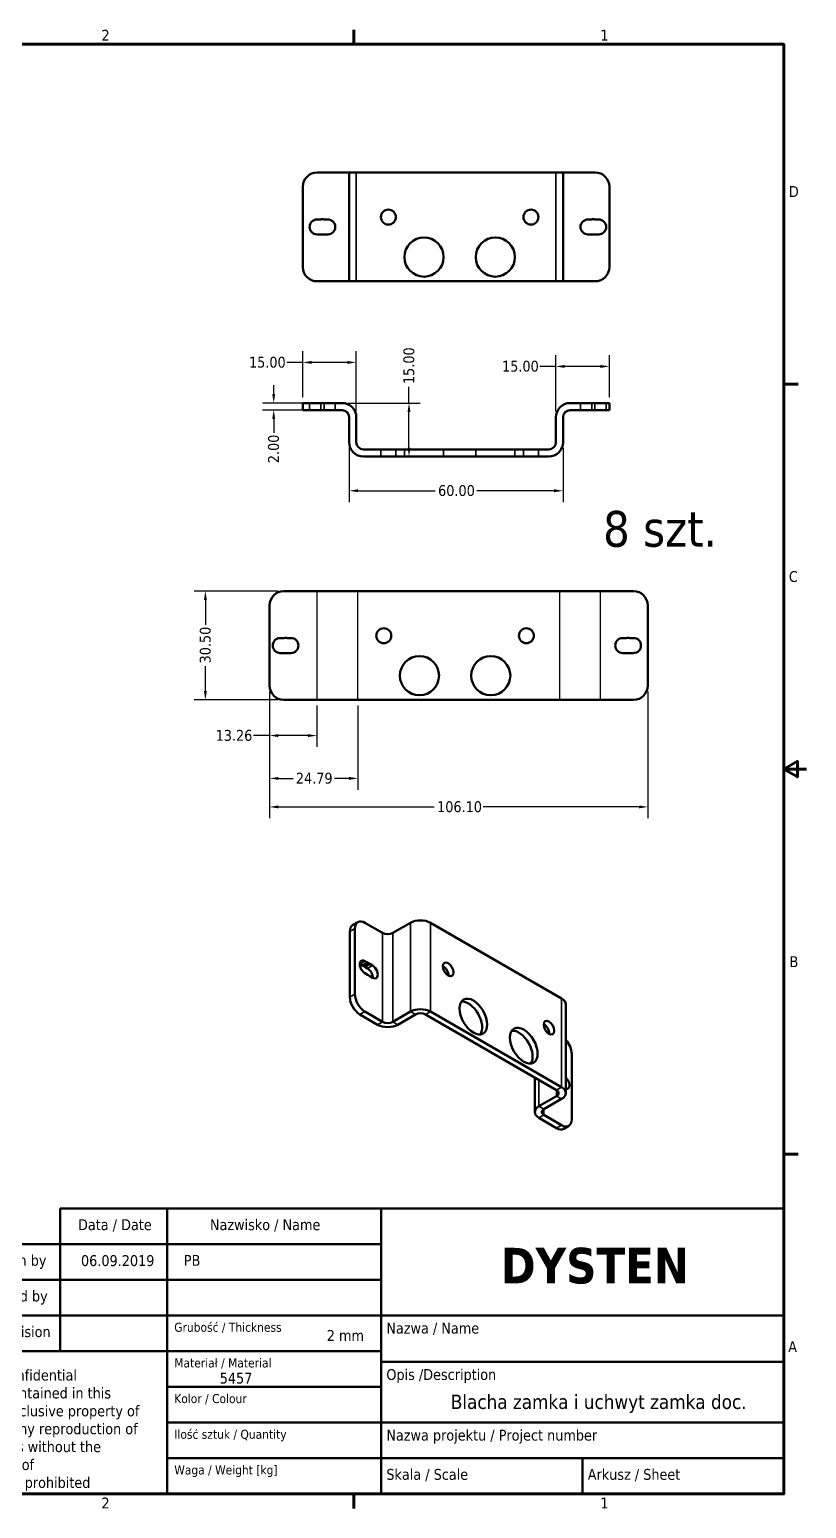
# Model space of a CAD drawing. Header units: millimetres. Extents: x 13 to 546, y 6 to 425.
# Drawn here: x 328.2 to 546.1, y 8.6 to 423.2 of the extents above; entities that cross this region are included whole.
import ezdxf
from ezdxf.enums import TextEntityAlignment as Align

# ---------------------------------------------------------------- set-up
doc = ezdxf.new("R2010")
doc.units = ezdxf.units.MM
for name, color, linetype, lineweight in [('Linia środkowa zgięcia (ANSI)', 7, 'Continuous', 25), ('Obramowanie (ANSI)', 7, 'Continuous', 70), ('Symbol (ANSI)', 7, 'Continuous', 25), ('Tytuł (ANSI)', 7, 'Continuous', 50), ('Ukryty (ANSI)', 7, 'Continuous', 35), ('Widoczne (ANSI)', 7, 'Continuous', 50), ('Widoczne wąskie (ANSI)', 7, 'Continuous', 35), ('Wymiar (ANSI)', 7, 'Continuous', 25)]:
    doc.layers.add(name, color=color, linetype=linetype, lineweight=lineweight)
doc.styles.add('Styl tekstu42', font='tahoma.ttf')
doc.styles.add('Tekst notatki (ANSI)', font='tahoma.ttf')
doc.dimstyles.new('Domyślne - mm (ANSI)', dxfattribs={"dimtxt": 3.048, "dimasz": 2.5, "dimexe": 3.175, "dimexo": 1.6002, "dimgap": 0.8, "dimtad": 0, "dimtoh": 1, "dimrnd": 1e-08, "dimzin": 4, "dimdsep": 46, "dimtxsty": 'Tekst notatki (ANSI)', "dimcen": 0.09, "dimdle": 10, "dimclrd": 256, "dimclre": 256, "dimclrt": 256, "dimadec": 1, "dimazin": 1, "dimtfac": 1, "dimtofl": 0, "dimtmove": 0, "dimatfit": 3, "dimfxl": 1, "dimtolj": 1, "dimtzin": 4, "dimlwd": -1, "dimlwe": -1, "dimarcsym": 0})

# ---------------------------------------------------------------- blocks, each defined once
blk = doc.blocks.new('Ramki Default Border')
at = {"layer": 'Obramowanie (ANSI)'}
for p, q in [((419.1, 419.1), (419.1, 423.16)), ((539.75, 323.85), (543.81, 323.85)), ((539.75, 107.95), (543.81, 107.95)), ((419.1, 12.7), (419.1, 8.64))]:
    blk.add_line(p, q, dxfattribs=at)
at = {"layer": 'Obramowanie (ANSI)', "flags": 128}
for points in [[(19.05, 12.7), (19.05, 419.1), (539.75, 419.1), (539.75, 12.7), (19.05, 12.7)], [(546.1, 215.9), (539.75, 215.9), (543.56, 218.1), (543.56, 213.7), (539.75, 215.9)]]:
    blk.add_lwpolyline(points, dxfattribs=at)
at = {"layer": 'Obramowanie (ANSI)', "char_height": 3.05, "attachment_point": 7, "style": 'Tekst notatki (ANSI)'}
for s, insert in [('2', (348.33, 420.12)), ('1', (488.26, 420.12)), ('D', (541.17, 376.3)), ('C', (541.17, 268.3)), ('B', (541.36, 160.4)), ('A', (540.99, 52.45)), ('2', (348.33, 8.64)), ('1', (488.26, 8.64))]:
    blk.add_mtext(s, dxfattribs=dict(at, insert=insert))
blk = doc.blocks.new('Tabelki rysunkowe Tabelka new')
at = {"layer": 'Tytuł (ANSI)'}
for p, q in [((529, 115), (326, 115)), ((326, 115), (326, 109)), ((356, 115), (356, 35)), ((416, 115), (416, 35)), ((529, 115), (529, 35)), ((326, 109), (326, 75)), ((279, 35), (279, 105)), ((279, 105), (356, 105)), ((356, 105), (416, 105)), ((356, 95), (279, 95)), ((356, 95), (416, 95)), ((356, 85), (279, 85)), ((356, 85), (416, 85)), ((416, 85), (529, 85)), ((356, 75), (279, 75)), ((356, 75), (416, 75)), ((416, 72), (529, 72)), ((356, 65), (416, 65)), ((356, 55), (416, 55)), ((416, 55), (529, 55)), ((356, 45), (416, 45)), ((416, 45), (529, 45)), ((472.5, 45), (472.5, 35)), ((529, 35), (279, 35))]:
    blk.add_line(p, q, dxfattribs=at)
at = {"layer": 'Tytuł (ANSI)', "style": 'Tekst notatki (ANSI)'}
for s, insert, char_height, attachment_point in [('Data / Date', (331, 112), 3.048, 1), ('Nazwisko / Name', (368, 112), 3.048, 1), ('\\fTahoma|b1|i0;\\H10.0000;DYSTEN', (476, 104), 10, 2), ('Projektował / Drawn by', (280.5, 102), 3.048, 1), ('Sprawdził / Checked by', (280.5, 92), 3.048, 1), ('\\fTahoma|b0|i0;\\H2.5400;Grubość / Thickness', (358, 83), 2.54, 1), ('Nazwa / Name', (417.5, 83), 3.048, 1), ('Nr. rewizji / No. revision', (280.5, 82), 3.048, 1), ('\\fTahoma|b0|i0;\\H2.5400;Materiał / Material', (358, 73), 2.54, 1), ('Opis /Description ', (417.5, 70), 3.048, 1), ('\\fTahoma|b0|i0;\\H2.5400;Kolor / Colour', (358, 63), 2.54, 1), ('\\fTahoma|b0|i0;\\H2.5400;Ilość sztuk / Quantity', (358, 53), 2.54, 1), ('Nazwa projektu / Project number', (417.5, 53), 3.048, 1), ('\\fTahoma|b0|i0;\\H2.5400;Waga / Weight [kg]', (358, 43), 2.54, 1), ('Skala / Scale', (417.5, 42), 3.048, 1), ('Arkusz / Sheet', (474, 42), 3.048, 1)]:
    blk.add_mtext(s, dxfattribs=dict(at, insert=insert, char_height=char_height, attachment_point=attachment_point))
at = {"layer": 'Tytuł (ANSI)', "insert": (280.5, 69.84), "char_height": 3.048, "attachment_point": 1, "line_spacing_factor": 0.987884, "style": 'Tekst notatki (ANSI)'}
blk.add_mtext('Proprietary and confidential\\PThe information contained in this\\Pdrawing are the exclusive property of\\PDysten Sp. z o.o. Any reproduction of\\Pparts or assemblies without the\\Pwritten permission of\\PDysten Sp. z o.o. is prohibited', dxfattribs=at)
at = {"layer": 'Tytuł (ANSI)'}
for tag, p, height, style in [('Data_001', (331.83, 98.89), 3.05, 'Tekst notatki (ANSI)'), ('Projektował_001', (360.69, 98.95), 3.05, 'Tekst notatki (ANSI)'), ('Grubość_materiału_001', (400.78, 77.89), 3.05, 'Tekst notatki (ANSI)'), ('Materiał_001', (370.75, 65.95), 3.05, 'Tekst notatki (ANSI)'), ('Nazwa_części_001', (435.59, 58.82), 4, 'Styl tekstu42')]:
    blk.add_attdef(tag, p, '', height=height, dxfattribs=dict(at, style=style))
at = {"layer": 'Tytuł (ANSI)', "style": 'Tekst notatki (ANSI)'}
for tag, p in [('kiedy_sprawdził', (332, 92)), ('Kto_zatwierdził', (361, 92)), ('Nr_części', (465.47, 80.14)), ('RAL', (395.29, 61)), ('Ilość_sztuk', (401, 51)), ('Nr_projektu', (499.73, 51)), ('Waga', (401, 41))]:
    blk.add_attdef(tag, text='', height=3.05, dxfattribs=at).set_placement(p, align=Align.TOP_LEFT)
blk = doc.blocks.new('*D16')
at = {"layer": 'Defpoints', "color": 0, "transparency": 16777216}
for p in [(419.81, 329.91), (404.81, 318.53), (419.81, 314.53)]:
    blk.add_point(p, dxfattribs=at)
at = {"layer": 'Wymiar (ANSI)', "transparency": 16777216}
for p, q in [((404.81, 320.13), (404.81, 333.09)), ((419.81, 316.13), (419.81, 333.09)), ((404.81, 329.91), (400.3, 329.91)), ((417.31, 329.91), (407.31, 329.91))]:
    blk.add_line(p, q, dxfattribs=at)
for points in [[(407.31, 330.33), (407.31, 329.49), (404.81, 329.91)], [(417.31, 330.33), (417.31, 329.49), (419.81, 329.91)]]:
    blk.add_solid(points, dxfattribs=at)
at = {"layer": 'Wymiar (ANSI)', "transparency": 16777216, "insert": (389.71, 331.5), "char_height": 3.048, "attachment_point": 1, "style": 'Tekst notatki (ANSI)'}
blk.add_mtext('\\A1;15.00', dxfattribs=at)
blk = doc.blocks.new('*D17')
at = {"layer": 'Defpoints', "color": 0, "transparency": 16777216}
for p in [(415.81, 318.53), (434.6, 303.53), (435.58, 303.53)]:
    blk.add_point(p, dxfattribs=at)
at = {"layer": 'Wymiar (ANSI)', "transparency": 16777216}
for p, q in [((434.6, 318.53), (434.6, 323.04)), ((417.41, 318.53), (437.78, 318.53)), ((434.6, 306.03), (434.6, 316.03))]:
    blk.add_line(p, q, dxfattribs=at)
for points in [[(434.19, 316.03), (435.02, 316.03), (434.6, 318.53)], [(434.19, 306.03), (435.02, 306.03), (434.6, 303.53)]]:
    blk.add_solid(points, dxfattribs=at)
at = {"layer": 'Wymiar (ANSI)', "transparency": 16777216, "insert": (433.02, 323.84), "char_height": 3.048, "attachment_point": 1, "rotation": 90, "style": 'Tekst notatki (ANSI)'}
blk.add_mtext('\\A1;15.00', dxfattribs=at)
blk = doc.blocks.new('*D18')
at = {"layer": 'Defpoints', "color": 0, "transparency": 16777216}
for p in [(417.81, 307.53), (477.81, 307.53), (477.81, 293.93)]:
    blk.add_point(p, dxfattribs=at)
at = {"layer": 'Wymiar (ANSI)', "transparency": 16777216}
for p, q in [((417.81, 305.93), (417.81, 290.76)), ((477.81, 305.93), (477.81, 290.76)), ((420.31, 293.93), (441.97, 293.93)), ((475.31, 293.93), (453.65, 293.93))]:
    blk.add_line(p, q, dxfattribs=at)
for points in [[(420.31, 294.35), (420.31, 293.51), (417.81, 293.93)], [(475.31, 294.35), (475.31, 293.51), (477.81, 293.93)]]:
    blk.add_solid(points, dxfattribs=at)
at = {"layer": 'Wymiar (ANSI)', "transparency": 16777216, "insert": (442.77, 295.52), "char_height": 3.048, "attachment_point": 1, "style": 'Tekst notatki (ANSI)'}
blk.add_mtext('\\A1;60.00', dxfattribs=at)
blk = doc.blocks.new('*D19')
at = {"layer": 'Defpoints', "color": 0, "transparency": 16777216}
for p in [(490.81, 328.79), (490.81, 318.53), (475.81, 314.53)]:
    blk.add_point(p, dxfattribs=at)
at = {"layer": 'Wymiar (ANSI)', "transparency": 16777216}
for p, q in [((475.81, 316.13), (475.81, 331.97)), ((490.81, 320.13), (490.81, 331.97)), ((475.81, 328.79), (471.3, 328.79)), ((488.31, 328.79), (478.31, 328.79))]:
    blk.add_line(p, q, dxfattribs=at)
for points in [[(478.31, 329.21), (478.31, 328.37), (475.81, 328.79)], [(488.31, 329.21), (488.31, 328.37), (490.81, 328.79)]]:
    blk.add_solid(points, dxfattribs=at)
at = {"layer": 'Wymiar (ANSI)', "transparency": 16777216, "insert": (460.71, 330.38), "char_height": 3.048, "attachment_point": 1, "style": 'Tekst notatki (ANSI)'}
blk.add_mtext('\\A1;15.00', dxfattribs=at)
blk = doc.blocks.new('*D20')
at = {"layer": 'Defpoints', "color": 0, "transparency": 16777216}
for p in [(396.65, 318.53), (408.81, 318.53), (408.81, 316.53)]:
    blk.add_point(p, dxfattribs=at)
at = {"layer": 'Wymiar (ANSI)', "transparency": 16777216}
for p, q in [((396.65, 321.03), (396.65, 323.53)), ((407.21, 318.53), (393.47, 318.53)), ((407.21, 316.53), (393.47, 316.53)), ((396.65, 314.03), (396.65, 310.2))]:
    blk.add_line(p, q, dxfattribs=at)
for points in [[(396.23, 321.03), (397.07, 321.03), (396.65, 318.53)], [(396.23, 314.03), (397.07, 314.03), (396.65, 316.53)]]:
    blk.add_solid(points, dxfattribs=at)
at = {"layer": 'Wymiar (ANSI)', "transparency": 16777216, "insert": (395.06, 301.66), "char_height": 3.048, "attachment_point": 1, "rotation": 90, "style": 'Tekst notatki (ANSI)'}
blk.add_mtext('\\A1;2.00', dxfattribs=at)
blk = doc.blocks.new('*D21')
at = {"layer": 'Defpoints', "color": 0, "transparency": 16777216}
for p in [(399.48, 265.8), (377.48, 235.3), (399.48, 235.3)]:
    blk.add_point(p, dxfattribs=at)
at = {"layer": 'Wymiar (ANSI)', "transparency": 16777216}
for p, q in [((397.88, 265.8), (374.31, 265.8)), ((377.48, 263.3), (377.48, 256.37)), ((377.48, 237.8), (377.48, 244.72)), ((397.88, 235.3), (374.31, 235.3))]:
    blk.add_line(p, q, dxfattribs=at)
for points in [[(377.07, 263.3), (377.9, 263.3), (377.48, 265.8)], [(377.07, 237.8), (377.9, 237.8), (377.48, 235.3)]]:
    blk.add_solid(points, dxfattribs=at)
at = {"layer": 'Wymiar (ANSI)', "transparency": 16777216, "insert": (375.9, 245.52), "char_height": 3.048, "attachment_point": 1, "rotation": 90, "style": 'Tekst notatki (ANSI)'}
blk.add_mtext('\\A1;30.50', dxfattribs=at)
blk = doc.blocks.new('*D22')
at = {"layer": 'Defpoints', "color": 0, "transparency": 16777216}
for p in [(395.48, 239.3), (501.58, 239.3), (501.58, 205.3)]:
    blk.add_point(p, dxfattribs=at)
at = {"layer": 'Wymiar (ANSI)', "transparency": 16777216}
for p, q in [((395.48, 237.7), (395.48, 202.12)), ((501.58, 237.7), (501.58, 202.12)), ((397.98, 205.3), (441.69, 205.3)), ((499.08, 205.3), (455.37, 205.3))]:
    blk.add_line(p, q, dxfattribs=at)
for points in [[(397.98, 205.71), (397.98, 204.88), (395.48, 205.3)], [(499.08, 205.71), (499.08, 204.88), (501.58, 205.3)]]:
    blk.add_solid(points, dxfattribs=at)
at = {"layer": 'Wymiar (ANSI)', "transparency": 16777216, "insert": (442.49, 206.88), "char_height": 3.048, "attachment_point": 1, "style": 'Tekst notatki (ANSI)'}
blk.add_mtext('\\A1;106.10', dxfattribs=at)
blk = doc.blocks.new('*D23')
at = {"layer": 'Defpoints', "color": 0, "transparency": 16777216}
for p in [(395.48, 239.3), (408.75, 235.3), (408.75, 225.3)]:
    blk.add_point(p, dxfattribs=at)
at = {"layer": 'Wymiar (ANSI)', "transparency": 16777216}
for p, q in [((395.48, 237.7), (395.48, 222.12)), ((408.75, 233.7), (408.75, 222.12)), ((395.48, 225.3), (390.98, 225.3)), ((406.25, 225.3), (397.98, 225.3))]:
    blk.add_line(p, q, dxfattribs=at)
for points in [[(397.98, 225.71), (397.98, 224.88), (395.48, 225.3)], [(406.25, 225.71), (406.25, 224.88), (408.75, 225.3)]]:
    blk.add_solid(points, dxfattribs=at)
at = {"layer": 'Wymiar (ANSI)', "transparency": 16777216, "insert": (380.36, 226.88), "char_height": 3.048, "attachment_point": 1, "style": 'Tekst notatki (ANSI)'}
blk.add_mtext('\\A1;13.26', dxfattribs=at)
blk = doc.blocks.new('*D24')
at = {"layer": 'Defpoints', "color": 0, "transparency": 16777216}
for p in [(395.48, 239.3), (420.27, 235.3), (420.27, 213.3)]:
    blk.add_point(p, dxfattribs=at)
at = {"layer": 'Wymiar (ANSI)', "transparency": 16777216}
for p, q in [((395.48, 237.7), (395.48, 210.12)), ((420.27, 233.7), (420.27, 210.12)), ((397.98, 213.3), (402.06, 213.3)), ((417.77, 213.3), (413.69, 213.3))]:
    blk.add_line(p, q, dxfattribs=at)
for points in [[(397.98, 213.71), (397.98, 212.88), (395.48, 213.3)], [(417.77, 213.71), (417.77, 212.88), (420.27, 213.3)]]:
    blk.add_solid(points, dxfattribs=at)
at = {"layer": 'Wymiar (ANSI)', "transparency": 16777216, "insert": (402.86, 214.88), "char_height": 3.048, "attachment_point": 1, "style": 'Tekst notatki (ANSI)'}
blk.add_mtext('\\A1;24.79', dxfattribs=at)

msp = doc.modelspace()

# ---------------------------------------------------------------- linework, layer by layer
at = {"layer": 'Linia środkowa zgięcia (ANSI)'}
for p, q in [((408.747, 265.796), (408.747, 235.296)), ((420.271, 235.296), (420.271, 265.796)), ((476.794, 265.796), (476.794, 235.296)), ((488.318, 235.296), (488.318, 265.796))]:
    msp.add_line(p, q, dxfattribs=at)
at = {"layer": 'Ukryty (ANSI)'}
for p, q in [((419.815, 383.147), (419.815, 352.647)), ((475.815, 352.647), (475.815, 383.147)), ((406.715, 318.525), (406.715, 316.525)), ((409.854, 316.525), (409.854, 318.525)), ((410.776, 318.525), (410.776, 316.525)), ((413.915, 318.525), (413.915, 316.525)), ((482.715, 318.525), (482.715, 316.525)), ((485.854, 316.525), (485.854, 318.525)), ((486.776, 318.525), (486.776, 316.525)), ((489.915, 318.525), (489.915, 316.525)), ((426.715, 305.525), (426.715, 303.525)), ((430.915, 305.525), (430.915, 303.525)), ((433.315, 305.525), (433.315, 303.525)), ((444.315, 305.525), (444.315, 303.525)), ((453.315, 305.525), (453.315, 303.525)), ((464.315, 305.525), (464.315, 303.525)), ((466.715, 305.525), (466.715, 303.525)), ((470.915, 305.525), (470.915, 303.525))]:
    msp.add_line(p, q, dxfattribs=at)
at = {"layer": 'Widoczne (ANSI)'}
for p, q in [((415.815, 383.147), (408.815, 383.147)), ((417.815, 383.147), (415.815, 383.147)), ((417.815, 383.147), (421.815, 383.147)), ((417.815, 352.647), (417.815, 383.147)), ((473.815, 383.147), (421.815, 383.147)), ((473.815, 383.147), (477.815, 383.147)), ((479.815, 383.147), (477.815, 383.147)), ((477.815, 383.147), (477.815, 352.647)), ((486.815, 383.147), (479.815, 383.147)), ((404.815, 356.647), (404.815, 379.147)), ((490.815, 379.147), (490.815, 356.647)), ((408.815, 369.997), (409.854, 369.997)), ((410.776, 369.997), (411.815, 369.997)), ((484.815, 369.997), (485.854, 369.997)), ((486.776, 369.997), (487.815, 369.997)), ((409.854, 365.797), (408.815, 365.797)), ((411.815, 365.797), (410.776, 365.797)), ((485.854, 365.797), (484.815, 365.797)), ((487.815, 365.797), (486.776, 365.797)), ((415.815, 352.647), (408.815, 352.647)), ((417.815, 352.647), (415.815, 352.647)), ((417.815, 352.647), (421.815, 352.647)), ((473.815, 352.647), (421.815, 352.647)), ((477.815, 352.647), (473.815, 352.647)), ((479.815, 352.647), (477.815, 352.647)), ((486.815, 352.647), (479.815, 352.647)), ((404.815, 318.525), (408.815, 318.525)), ((404.815, 318.525), (404.815, 316.525)), ((408.815, 316.525), (404.815, 316.525)), ((408.815, 318.525), (415.815, 318.525)), ((415.815, 316.525), (408.815, 316.525)), ((479.815, 318.525), (486.815, 318.525)), ((486.815, 316.525), (479.815, 316.525)), ((486.815, 318.525), (490.815, 318.525)), ((490.815, 316.525), (486.815, 316.525)), ((490.815, 316.525), (490.815, 318.525)), ((417.815, 307.525), (417.815, 314.525)), ((419.815, 314.525), (419.815, 307.525)), ((475.815, 307.525), (475.815, 314.525)), ((477.815, 314.525), (477.815, 307.525)), ((421.815, 305.525), (473.815, 305.525)), ((473.815, 303.525), (421.815, 303.525)), ((497.58, 265.796), (399.485, 265.796)), ((395.485, 261.796), (395.485, 239.296)), ((501.58, 239.296), (501.58, 261.796)), ((398.485, 252.646), (399.524, 252.646)), ((400.446, 252.646), (401.485, 252.646)), ((494.58, 252.646), (495.619, 252.646)), ((496.541, 252.646), (497.58, 252.646)), ((399.524, 248.446), (398.485, 248.446)), ((401.485, 248.446), (400.446, 248.446)), ((495.619, 248.446), (494.58, 248.446)), ((497.58, 248.446), (496.541, 248.446)), ((497.58, 235.296), (399.485, 235.296)), ((418.011, 151.999), (418.011, 170.37)), ((420.254, 173.017), (418.84, 172.201)), ((419.426, 152.815), (419.426, 171.186)), ((427.204, 169.962), (422.254, 172.819)), ((434.982, 172.819), (430.032, 169.962)), ((477.408, 151.59), (440.639, 172.819)), ((422.254, 162.082), (422.989, 161.658)), ((421.574, 160.842), (420.84, 161.266)), ((422.989, 161.658), (421.574, 160.842)), ((422.226, 160.465), (423.641, 161.282)), ((422.961, 160.041), (422.226, 160.465)), ((422.989, 158.229), (422.254, 158.653)), ((423.641, 161.282), (424.375, 160.858)), ((424.375, 157.428), (423.641, 157.853)), ((478.58, 125.054), (478.58, 149.957)), ((425.789, 144.242), (420.84, 147.1)), ((427.204, 145.058), (422.254, 147.916)), ((434.982, 147.916), (430.032, 145.058)), ((431.446, 144.242), (436.396, 147.1)), ((475.994, 125.871), (439.225, 147.1)), ((477.408, 126.687), (440.639, 147.916)), ((480.237, 136.077), (480.237, 117.706)), ((469.873, 129.405), (469.873, 119.747)), ((475.994, 124.238), (471.044, 121.38)), ((477.408, 123.421), (472.459, 120.564)), ((471.044, 118.114), (475.994, 115.256)), ((477.408, 116.073), (472.459, 118.931)), ((477.994, 115.058), (479.408, 115.875))]:
    msp.add_line(p, q, dxfattribs=at)
for centre, radius in [((428.815, 370.647), 2.1), ((468.815, 370.647), 2.1), ((438.815, 359.447), 5.5), ((458.815, 359.447), 5.5), ((427.532, 253.296), 2.1), ((467.532, 253.296), 2.1), ((437.532, 242.096), 5.5), ((457.532, 242.096), 5.5)]:
    msp.add_circle(centre, radius, dxfattribs=at)
for centre, radius, start, end in [((408.815, 379.147), 4, 90, 180), ((486.815, 379.147), 4, 0, 90), ((408.815, 367.897), 2.1, 90, 270), ((410.315, 367.897), 2.15, 77.6192, 102.3808), ((411.815, 367.897), 2.1, 270, 90), ((484.815, 367.897), 2.1, 90, 270), ((486.315, 367.897), 2.15, 77.6192, 102.3808), ((487.815, 367.897), 2.1, 270, 90), ((410.315, 367.897), 2.15, 257.6192, 282.3808), ((486.315, 367.897), 2.15, 257.6192, 282.3808), ((408.815, 356.647), 4, 180, 270), ((486.815, 356.647), 4, 270, 0), ((415.815, 314.525), 4, 0, 90), ((415.815, 314.525), 2, 0, 90), ((479.815, 314.525), 4, 90, 180), ((479.815, 314.525), 2, 90, 180), ((421.815, 307.525), 4, 180, 270), ((421.815, 307.525), 2, 180, 270), ((473.815, 307.525), 4, 270, 0), ((473.815, 307.525), 2, 270, 0), ((399.485, 261.796), 4, 90, 180), ((497.58, 261.796), 4, 0, 90), ((398.485, 250.546), 2.1, 90, 270), ((399.985, 250.546), 2.15, 77.6192, 102.3808), ((401.485, 250.546), 2.1, 270, 90), ((494.58, 250.546), 2.1, 90, 270), ((496.08, 250.546), 2.15, 77.6192, 102.3808), ((497.58, 250.546), 2.1, 270, 90), ((399.985, 250.546), 2.15, 257.6192, 282.3808), ((496.08, 250.546), 2.15, 257.6192, 282.3808), ((399.485, 239.296), 4, 180, 270), ((497.58, 239.296), 4, 270, 0)]:
    msp.add_arc(centre, radius, start, end, dxfattribs=at)
for centre, major_axis, start_param, end_param in [((420.84, 168.737), (-2, 3.464), 0, 0.7853982), ((422.254, 169.553), (-2, 3.464), 5.4977871, 7.0685835), ((437.81, 171.186), (-4, 0), 3.9269908, 5.4977871), ((428.618, 170.778), (-2, 0), 0.7853982, 2.3561945), ((422.254, 160.368), (-1.05, 1.819), 5.4977871, 8.6393798), ((420.84, 159.551), (-1.05, 1.819), 5.4977871, 5.5443396), ((421.9, 158.939), (-1.075, 1.862), 5.2817014, 5.7138728), ((422.961, 158.327), (-1.05, 1.819), 3.8804383, 5.4977871), ((423.315, 159.755), (1.075, -1.862), 2.1401088, 2.5722802), ((423.315, 159.755), (-1.075, 1.862), 2.1401088, 2.5722802), ((424.375, 159.143), (1.05, -1.819), 5.4977871, 8.6393798), ((444.174, 158.939), (-1.05, 1.819), 3.8804383, 5.5443396), ((420.84, 150.366), (2, -3.464), 3.9269908, 5.4977871), ((422.254, 151.182), (-2, 3.464), 0.7853982, 2.3561945), ((451.245, 145.712), (2.75, -4.763), 0.2600509, 2.8815418), ((474.58, 149.957), (4, 0), 0, 0.7853982), ((437.81, 146.283), (-4, 0), 3.9269908, 5.4977871), ((437.81, 146.283), (2, 0), 0.7853982, 2.3561945), ((428.618, 145.875), (-4, 0), 0.7853982, 2.3561945), ((428.618, 145.875), (-2, 0), 0.7853982, 2.3561945), ((465.387, 137.547), (2.75, -4.763), 0.2600509, 2.8815418), ((472.459, 142.609), (-1.05, 1.819), 3.8804383, 5.5443396), ((477.408, 137.71), (2, -3.464), 0.7853982, 1.9291159), ((478.115, 128.116), (1.05, -1.819), 5.8159138, 8.3212532), ((474.58, 125.054), (2, 0), 5.4977871, 7.0685835), ((474.58, 125.054), (4, 0), 5.4977871, 7.0685835), ((473.873, 119.747), (-4, 0), 5.4977871, 7.0685835), ((473.873, 119.747), (-2, 0), 5.4977871, 7.0685835), ((477.408, 119.339), (2, -3.464), 5.4977871, 7.0685835), ((475.994, 118.522), (2, -3.464), 5.4977871, 6.2831853)]:
    msp.add_ellipse(centre, major_axis=major_axis, ratio=0.5773503, start_param=start_param, end_param=end_param, dxfattribs=at)
for centre, major_axis in [((445.588, 159.755), (1.05, -1.819)), ((452.66, 146.528), (2.75, -4.763)), ((473.873, 143.425), (1.05, -1.819)), ((466.802, 138.363), (2.75, -4.763))]:
    msp.add_ellipse(centre, major_axis=major_axis, ratio=0.5773503, dxfattribs=at)
at = {"layer": 'Widoczne wąskie (ANSI)'}
for p, q in [((418.011, 170.37), (419.426, 171.186)), ((434.982, 147.916), (434.982, 172.819)), ((440.639, 172.819), (440.639, 147.916)), ((427.204, 145.058), (427.204, 169.962)), ((430.032, 169.962), (430.032, 145.058)), ((420.84, 161.266), (422.254, 162.082)), ((422.961, 160.041), (424.375, 160.858)), ((419.426, 152.815), (418.011, 151.999)), ((477.408, 126.687), (477.408, 151.59)), ((420.84, 147.1), (422.254, 147.916)), ((436.396, 147.1), (434.982, 147.916)), ((440.639, 147.916), (439.225, 147.1)), ((425.789, 144.242), (427.204, 145.058)), ((430.032, 145.058), (431.446, 144.242)), ((471.044, 128.729), (471.044, 121.38)), ((475.994, 125.871), (477.408, 126.687)), ((475.994, 124.238), (475.994, 125.871)), ((471.044, 121.38), (472.459, 120.564)), ((472.459, 120.564), (472.459, 118.931)), ((477.408, 123.421), (475.994, 124.238)), ((472.459, 118.931), (471.044, 118.114)), ((477.408, 116.073), (475.994, 115.256))]:
    msp.add_line(p, q, dxfattribs=at)

# ---------------------------------------------------------------- block references
msp.add_blockref('Ramki Default Border', (0, 0))
msp.add_blockref('Tabelki rysunkowe Tabelka new', (10.75, -22.3)).add_auto_attribs({'Projektował_001': 'PB', 'Data_001': '06.09.2019', 'Materiał_001': '5457', 'Grubość_materiału_001': '2 mm', 'Nazwa_części_001': 'Blacha zamka i uchwyt zamka doc.'})

# ---------------------------------------------------------------- texts
at = {"layer": 'Symbol (ANSI)', "insert": (489.046, 288.259), "char_height": 10, "width": 44.03689, "attachment_point": 1, "style": 'Tekst notatki (ANSI)'}
msp.add_mtext('\\fTahoma|b0|i0;\\H10.0000;8 szt.', dxfattribs=at)

# ---------------------------------------------------------------- dimensions: what is measured, and where the dimension line sits
at = {"layer": 'Wymiar (ANSI)'}
for base, p1, p2, angle, override, picture, middle in [((419.815, 329.91), (404.815, 318.525), (419.815, 314.525), 180, {"dimgap": 0.8, "dimtoh": 0, "dimdec": 2, "dimtol": 0, "dimlim": 0, "dimtp": 0, "dimtm": 0, "dimtdec": 2, "dimatfit": 2}, '*D16', (394.601, 329.91)), ((434.605, 303.525), (415.815, 318.525), (435.575, 303.525), 270, {"dimgap": 0.8, "dimtoh": 0, "dimdec": 2, "dimse2": 1, "dimtol": 0, "dimlim": 0, "dimtp": 0, "dimtm": 0, "dimtdec": 2, "dimatfit": 2}, '*D17', (434.605, 328.739)), ((396.649, 318.525), (408.815, 316.525), (408.815, 318.525), 90, {"dimgap": 0.8, "dimtoh": 0, "dimdec": 2, "dimtol": 0, "dimlim": 0, "dimtp": 0, "dimtm": 0, "dimtdec": 2, "dimatfit": 1}, '*D20', (396.649, 305.527)), ((377.485, 235.296), (399.485, 265.796), (399.485, 235.296), 90, {"dimgap": 0.8, "dimtoh": 0, "dimdec": 2, "dimtol": 0, "dimlim": 0, "dimtp": 0, "dimtm": 0, "dimtdec": 2, "dimatfit": 1}, '*D21', (377.485, 250.546)), ((408.747, 225.296), (395.485, 239.296), (408.747, 235.296), 180, {"dimgap": 0.8, "dimtoh": 0, "dimdec": 2, "dimtol": 0, "dimlim": 0, "dimtp": 0, "dimtm": 0, "dimtdec": 2, "dimatfit": 2}, '*D23', (385.271, 225.296)), ((501.5802, 205.2961), (395.4847, 239.2961), (501.5802, 239.2961), 180, {"dimgap": 0.8, "dimtoh": 0, "dimdec": 2, "dimtol": 0, "dimlim": 0, "dimtp": 0, "dimtm": 0, "dimtdec": 2, "dimatfit": 1}, '*D22', (448.5325, 205.2961)), ((420.271, 213.296), (395.485, 239.296), (420.271, 235.296), 180, {"dimgap": 0.8, "dimtoh": 0, "dimdec": 2, "dimtol": 0, "dimlim": 0, "dimtp": 0, "dimtm": 0, "dimtdec": 2, "dimatfit": 1}, '*D24', (407.878, 213.296))]:
    dim = msp.add_linear_dim(base=base, p1=p1, p2=p2, angle=angle, dimstyle='Domyślne - mm (ANSI)', override=override, dxfattribs=at)
    dim.commit()
    dim.dimension.update_dxf_attribs({"geometry": picture, "text_midpoint": middle, "dimtype": 160})
for base, p1, p2, override, picture, middle in [((490.815, 328.79), (475.815, 314.525), (490.815, 318.525), {"dimgap": 0.8, "dimtoh": 0, "dimdec": 2, "dimtol": 0, "dimlim": 0, "dimtp": 0, "dimtm": 0, "dimtdec": 2, "dimatfit": 2}, '*D19', (465.601, 328.79)), ((477.815, 293.93), (417.815, 307.525), (477.815, 307.525), {"dimgap": 0.8, "dimtoh": 0, "dimdec": 2, "dimtol": 0, "dimlim": 0, "dimtp": 0, "dimtm": 0, "dimtdec": 2, "dimatfit": 1}, '*D18', (447.815, 293.93))]:
    dim = msp.add_linear_dim(base=base, p1=p1, p2=p2, dimstyle='Domyślne - mm (ANSI)', override=override, dxfattribs=at)
    dim.commit()
    dim.dimension.update_dxf_attribs({"geometry": picture, "text_midpoint": middle, "dimtype": 160})

doc.saveas('drawing.dxf')
